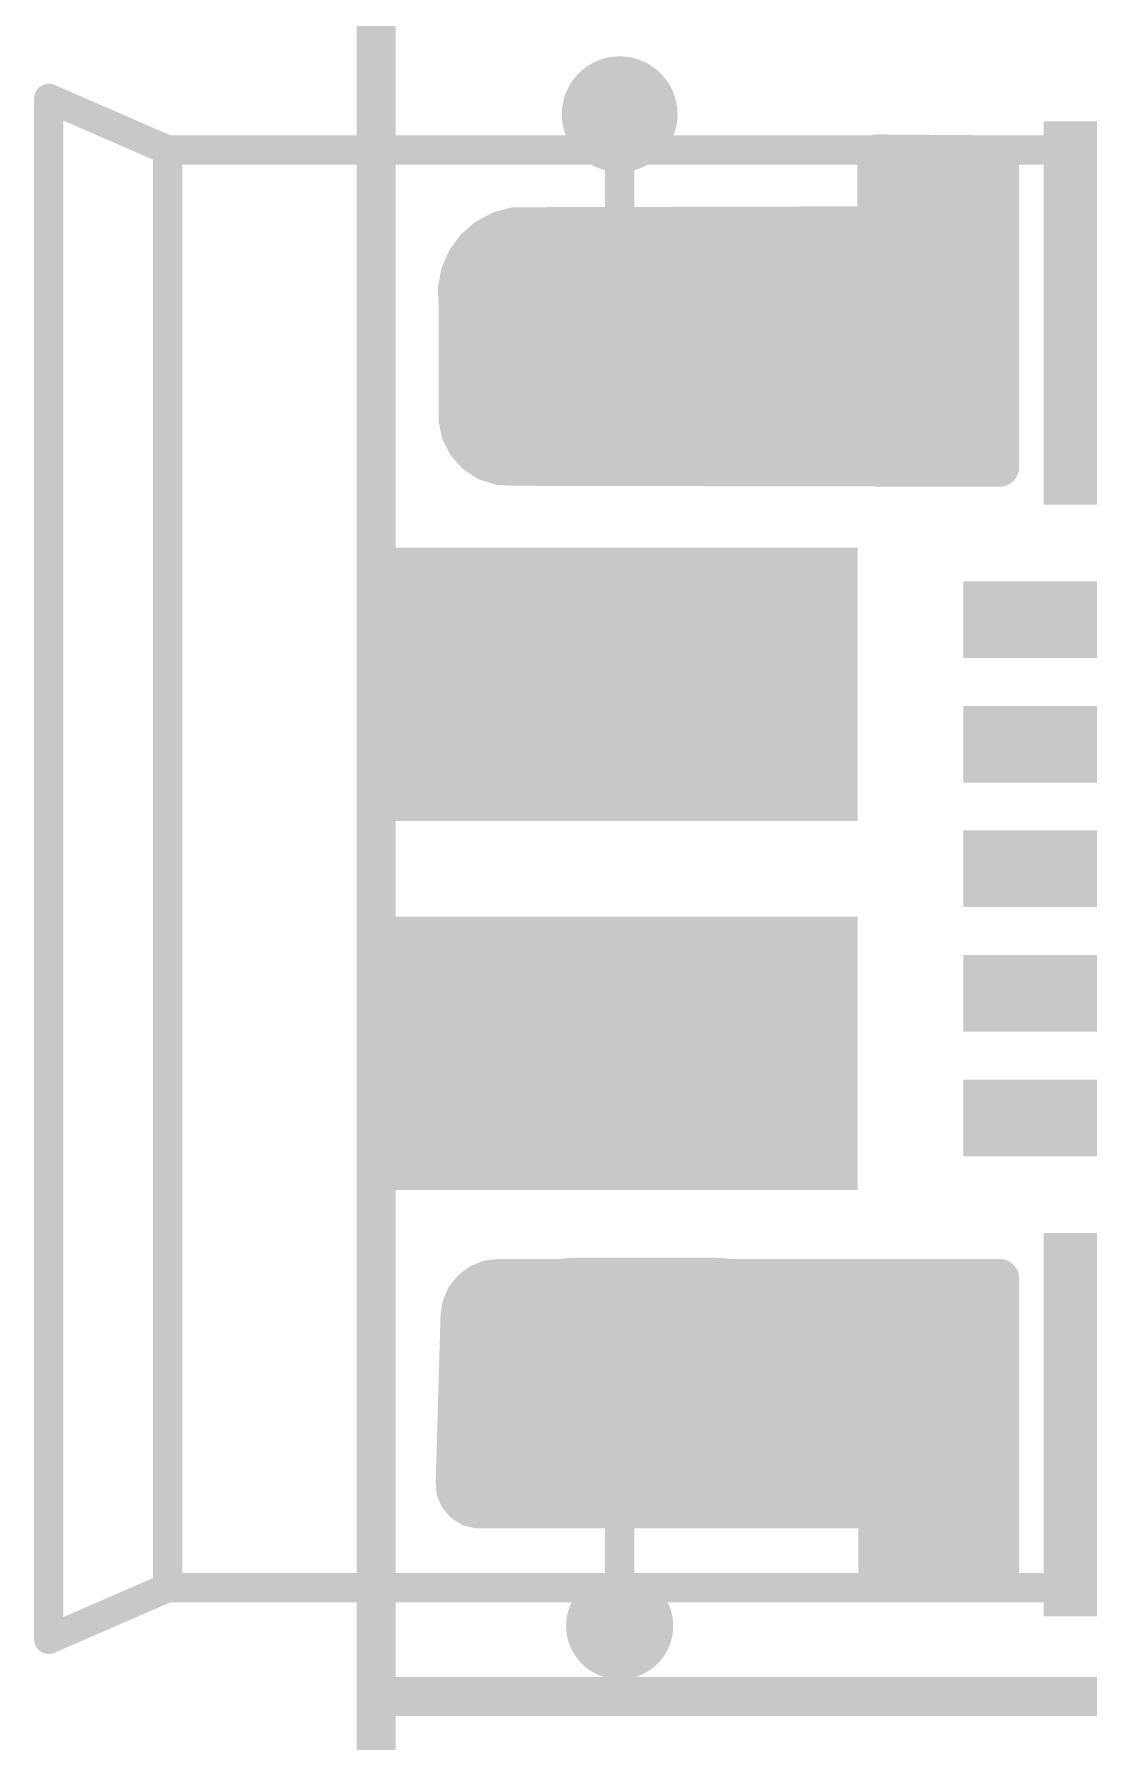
# Model space of a CAD drawing. Extents: x -34 to 73, y -65 to 31.
# Drawn here: x -1.78 to 3.72, y 15.77 to 24.67 of the extents above; entities that cross this region are included whole.
import ezdxf

# ---------------------------------------------------------------- set-up
doc = ezdxf.new("R2010")
doc.units = 0
for name, color, linetype in [('1', 12, 'CONTINUOUS'), ('16', 53, 'CONTINUOUS'), ('18', 110, 'CONTINUOUS'), ('20', 53, 'CONTINUOUS'), ('22', 40, 'CONTINUOUS'), ('51', 53, 'CONTINUOUS')]:
    doc.layers.add(name, color=color, linetype=linetype)

# ---------------------------------------------------------------- blocks, each defined once
blk = doc.blocks.new('RECT')
blk.add_solid([(-0.5, -0.5), (0.5, -0.5), (-0.5, 0.5), (0.5, 0.5)])
blk = doc.blocks.new('RECT336000X224000R100')
at = {"const_width": 0.7}
blk.add_lwpolyline([(0.7, 0), (0.7, 0, 0.4142), (0.35, 0.35), (-0.35, 0.35, 0.4142), (-0.7, 0), (-0.7, 0, 0.4142), (-0.35, -0.35), (0.35, -0.35, 0.4142)], format="xyb", close=True, dxfattribs=at)
blk.add_solid([(-0.3754, -0.0254), (0.3754, -0.0254), (-0.3754, 0.0254), (0.3754, 0.0254)])
blk = doc.blocks.new('PIE')
at = {"const_width": 0.5}
blk.add_lwpolyline([(0, -0.25, 1), (0, 0.25, 1), (0, -0.25)], format="xyb", dxfattribs=at)
blk = doc.blocks.new('RECT240000X176000R100')
at = {"const_width": 0.55}
blk.add_lwpolyline([(0.475, 0), (0.475, 0, 0.4142), (0.2, 0.275), (-0.2, 0.275, 0.4142), (-0.475, 0), (-0.475, 0, 0.4142), (-0.2, -0.275), (0.2, -0.275, 0.4142)], format="xyb", close=True, dxfattribs=at)
blk.add_solid([(-0.2254, -0.0254), (0.2254, -0.0254), (-0.2254, 0.0254), (0.2254, 0.0254)])
blk = doc.blocks.new('RECT208000X160000R100')
at = {"const_width": 0.5}
blk.add_lwpolyline([(0.4, 0), (0.4, 0, 0.4142), (0.15, 0.25), (-0.15, 0.25, 0.4142), (-0.4, 0), (-0.4, 0, 0.4142), (-0.15, -0.25), (0.15, -0.25, 0.4142)], format="xyb", close=True, dxfattribs=at)
blk.add_solid([(-0.1754, -0.0254), (0.1754, -0.0254), (-0.1754, 0.0254), (0.1754, 0.0254)])
blk = doc.blocks.new('ROUNDV')
at = {"const_width": 0.5}
blk.add_lwpolyline([(0, -0.25, 1), (0, 0.25, 1), (0, -0.25)], format="xyb", dxfattribs=at)

msp = doc.modelspace()

# ---------------------------------------------------------------- linework, layer by layer
at = {"layer": '1'}
for points, const_width in [([(0, 16.002), (0, 24.892)], 0.2032), ([(1.27, 23.1153), (1.27, 24.257)], 0.1524), ([(3.252, 24.045), (2.612, 24.05)], 0.2032), ([(2.612, 24.05), (2.612, 23.675)], 0.2032), ([(3.252, 22.415), (3.252, 24.045)], 0.2032), ([(2.612, 23.9776), (3.252, 23.9776)], 0.2032), ([(2.612, 23.7744), (3.252, 23.7744)], 0.2032), ([(0.5756, 23.6115), (0.5158, 23.5594)], 0.2032), ([(0.6455, 23.649), (0.5756, 23.6115)], 0.2032), ([(0.722, 23.67), (0.6455, 23.649)], 0.2032), ([(2.612, 23.675), (0.722, 23.67)], 0.2032), ([(0.5158, 23.5594), (0.4691, 23.4952)], 0.2032), ([(0.5294, 23.5712), (3.252, 23.5712)], 0.2032), ([(0.4378, 23.4223), (0.4235, 23.3443)], 0.2032), ([(0.4691, 23.4952), (0.4378, 23.4223)], 0.2032), ([(0.4235, 23.3443), (0.427, 23.265)], 0.2032), ([(0.4279, 23.368), (3.252, 23.368)], 0.2032), ([(0.427, 23.265), (0.427, 22.665)], 0.2032), ([(0.427, 23.1648), (3.252, 23.1648)], 0.2032), ([(1.2061, 23.0514), (1.27, 23.1153)], 0.1524), ([(0.427, 22.9616), (3.252, 22.9616)], 0.2032), ([(0.427, 22.7584), (3.252, 22.7584)], 0.2032), ([(0.427, 22.665), (0.4412, 22.5971)], 0.2032), ([(0.4412, 22.5971), (0.4725, 22.5352)], 0.2032), ([(0.4624, 22.5552), (3.252, 22.5552)], 0.2032), ([(0.4725, 22.5352), (0.5188, 22.4835)], 0.2032), ([(0.5188, 22.4835), (0.5768, 22.4455)], 0.2032), ([(0.5768, 22.4455), (0.6427, 22.4239)], 0.2032), ([(0.6427, 22.4239), (0.712, 22.42)], 0.2032), ([(0.712, 22.42), (3.252, 22.415)], 0.2032), ([(0.5408, 18.1578), (0.5897, 18.177)], 0.2032), ([(0.5897, 18.177), (0.642, 18.183)], 0.2032), ([(0.642, 18.183), (3.252, 18.183)], 0.2032), ([(3.252, 18.183), (3.252, 16.602)], 0.2032), ([(0.4448, 18.037), (0.4657, 18.0853)], 0.2032), ([(0.4655, 18.0848), (3.252, 18.0848)], 0.2032), ([(0.4657, 18.0853), (0.4985, 18.1265)], 0.2032), ([(0.4985, 18.1265), (0.5408, 18.1578)], 0.2032), ([(0.412, 17.12), (0.437, 17.985)], 0.2032), ([(0.437, 17.985), (0.4448, 18.037)], 0.2032), ([(0.434, 17.8816), (3.252, 17.8816)], 0.2032), ([(0.4281, 17.6784), (3.252, 17.6784)], 0.2032), ([(1.362, 17.62), (1.27, 17.528)], 0.1524), ([(0.4223, 17.4752), (3.252, 17.4752)], 0.2032), ([(1.27, 17.528), (1.27, 16.3703)], 0.1524), ([(0.4164, 17.272), (3.252, 17.272)], 0.2032), ([(0.4153, 17.0793), (0.412, 17.12)], 0.2032), ([(0.4309, 17.0417), (0.4153, 17.0793)], 0.2032), ([(0.4197, 17.0688), (3.252, 17.0688)], 0.2032), ([(0.4575, 17.0107), (0.4309, 17.0417)], 0.2032), ([(0.4923, 16.9895), (0.4575, 17.0107)], 0.2032), ([(0.532, 16.98), (0.4923, 16.9895)], 0.2032), ([(2.617, 16.98), (0.532, 16.98)], 0.2032), ([(2.617, 16.602), (2.617, 16.98)], 0.2032), ([(2.617, 16.8656), (3.252, 16.8656)], 0.2032), ([(2.617, 16.6624), (3.252, 16.6624)], 0.2032), ([(3.252, 16.602), (2.617, 16.602)], 0.2032), ([(4.572, 16.002), (0, 16.002)], 0.2032)]:
    msp.add_lwpolyline(points, dxfattribs=dict(at, const_width=const_width))
for points, const_width in [([(1.3081, 24.257, 1), (1.2319, 24.257)], 0.0762), ([(2.6124, 24.1008, 1), (2.6116, 23.9992)], 0.1016), ([(2.6628, 24.05, 1), (2.5612, 24.05)], 0.1016), ([(3.3028, 24.045, 1), (3.2012, 24.045)], 0.1016), ([(3.2516, 23.9942, 1), (3.2524, 24.0958)], 0.1016), ([(2.612, 24.0284, 1), (2.612, 23.9268)], 0.1016), ([(3.252, 23.9268, 1), (3.252, 24.0284)], 0.1016), ([(2.612, 23.8252, 1), (2.612, 23.7236)], 0.1016), ([(3.252, 23.7236, 1), (3.252, 23.8252)], 0.1016), ([(0.5516, 23.6562, 1), (0.5996, 23.5667)], 0.1016), ([(0.609, 23.5732, 1), (0.5422, 23.6498)], 0.1016), ([(0.632, 23.698, 1), (0.659, 23.6)], 0.1016), ([(0.6695, 23.6042, 1), (0.6215, 23.6938)], 0.1016), ([(0.7219, 23.7208, 1), (0.7221, 23.6192)], 0.1016), ([(0.7355, 23.621, 1), (0.7085, 23.719)], 0.1016), ([(2.5612, 23.675, 1), (2.6628, 23.675)], 0.1016), ([(2.6121, 23.6242, 1), (2.6119, 23.7258)], 0.1016), ([(0.4824, 23.5976, 1), (0.5492, 23.5211)], 0.1016), ([(0.5568, 23.5294, 1), (0.4747, 23.5893)], 0.1016), ([(0.5294, 23.622, 1), (0.5294, 23.5204)], 0.1016), ([(3.252, 23.5204, 1), (3.252, 23.622)], 0.1016), ([(0.4878, 23.4132, 1), (0.3878, 23.4314)], 0.1016), ([(0.428, 23.5251, 1), (0.5101, 23.4653)], 0.1016), ([(0.5158, 23.4752, 1), (0.4224, 23.5152)], 0.1016), ([(0.4743, 23.3465, 1), (0.3728, 23.342)], 0.1016), ([(0.4279, 23.4188, 1), (0.4279, 23.3172)], 0.1016), ([(0.3911, 23.4423, 1), (0.4845, 23.4023)], 0.1016), ([(3.252, 23.3172, 1), (3.252, 23.4188)], 0.1016), ([(0.3736, 23.3534, 1), (0.4735, 23.3351)], 0.1016), ([(0.4778, 23.265, 1), (0.3762, 23.265)], 0.1016), ([(0.3762, 23.2628, 1), (0.4778, 23.2672)], 0.1016), ([(0.427, 23.2156, 1), (0.427, 23.114)], 0.1016), ([(3.252, 23.114, 1), (3.252, 23.2156)], 0.1016), ([(1.2969, 23.0884, 1), (1.2431, 23.1423)], 0.0762), ([(1.1791, 23.0784, 1), (1.233, 23.0245)], 0.0762), ([(1.2319, 23.1153, 1), (1.3081, 23.1153)], 0.0762), ([(0.427, 23.0124, 1), (0.427, 22.9108)], 0.1016), ([(3.252, 22.9108, 1), (3.252, 23.0124)], 0.1016), ([(0.427, 22.8092, 1), (0.427, 22.7076)], 0.1016), ([(3.252, 22.7076, 1), (3.252, 22.8092)], 0.1016), ([(0.4767, 22.6754, 1), (0.3773, 22.6546)], 0.1016), ([(0.3762, 22.665, 1), (0.4778, 22.665)], 0.1016), ([(0.4865, 22.62, 1), (0.3959, 22.5742)], 0.1016), ([(0.3915, 22.5867, 1), (0.4909, 22.6075)], 0.1016), ([(0.4624, 22.606, 1), (0.4624, 22.5044)], 0.1016), ([(0.5104, 22.569, 1), (0.4346, 22.5013)], 0.1016), ([(3.252, 22.5044, 1), (3.252, 22.606)], 0.1016), ([(0.4272, 22.5123, 1), (0.5178, 22.5581)], 0.1016), ([(0.5466, 22.526, 1), (0.491, 22.441)], 0.1016), ([(0.4809, 22.4496, 1), (0.5566, 22.5173)], 0.1016), ([(0.5927, 22.4938, 1), (0.561, 22.3972)], 0.1016), ([(0.549, 22.403, 1), (0.6046, 22.488)], 0.1016), ([(0.6456, 22.4746, 1), (0.6399, 22.3731)], 0.1016), ([(0.6269, 22.3756, 1), (0.6586, 22.4721)], 0.1016), ([(0.7121, 22.4708, 1), (0.7119, 22.3692)], 0.1016), ([(0.7092, 22.3693, 1), (0.7148, 22.4707)], 0.1016), ([(3.2012, 22.415, 1), (3.3028, 22.415)], 0.1016), ([(3.2519, 22.3642, 1), (3.2521, 22.4658)], 0.1016), ([(0.584, 18.2275, 1), (0.5955, 18.1266)], 0.1016), ([(0.6084, 18.1298, 1), (0.5711, 18.2243)], 0.1016), ([(0.642, 18.2338, 1), (0.642, 18.1322)], 0.1016), ([(0.6478, 18.1325, 1), (0.6362, 18.2335)], 0.1016), ([(3.3028, 18.183, 1), (3.2012, 18.183)], 0.1016), ([(3.252, 18.1322, 1), (3.252, 18.2338)], 0.1016), ([(0.4655, 18.1356, 1), (0.4655, 18.034)], 0.1016), ([(0.5123, 18.065, 1), (0.4192, 18.1055)], 0.1016), ([(0.4683, 18.1673, 1), (0.5287, 18.0856)], 0.1016), ([(0.5383, 18.0948, 1), (0.4587, 18.1581)], 0.1016), ([(0.5222, 18.205, 1), (0.5594, 18.1105)], 0.1016), ([(0.571, 18.1169, 1), (0.5106, 18.1986)], 0.1016), ([(3.252, 18.034, 1), (3.252, 18.1356)], 0.1016), ([(0.4878, 17.9835, 1), (0.3862, 17.9865)], 0.1016), ([(0.3982, 18.0573, 1), (0.4914, 18.0168)], 0.1016), ([(0.495, 18.0295, 1), (0.3945, 18.0445)], 0.1016), ([(0.426, 18.1169, 1), (0.5055, 18.0537)], 0.1016), ([(0.3868, 17.9925, 1), (0.4872, 17.9775)], 0.1016), ([(0.434, 17.9324, 1), (0.434, 17.8308)], 0.1016), ([(3.252, 17.8308, 1), (3.252, 17.9324)], 0.1016), ([(0.4281, 17.7292, 1), (0.4281, 17.6276)], 0.1016), ([(3.252, 17.6276, 1), (3.252, 17.7292)], 0.1016), ([(1.3889, 17.5931, 1), (1.3351, 17.6469)], 0.0762), ([(0.4223, 17.526, 1), (0.4223, 17.4244)], 0.1016), ([(1.3081, 17.528, 1), (1.2319, 17.528)], 0.0762), ([(1.2431, 17.5549, 1), (1.2969, 17.5011)], 0.0762), ([(3.252, 17.4244, 1), (3.252, 17.526)], 0.1016), ([(0.4164, 17.3228, 1), (0.4164, 17.2212)], 0.1016), ([(3.252, 17.2212, 1), (3.252, 17.3228)], 0.1016), ([(0.4626, 17.1241, 1), (0.3614, 17.1159)], 0.1016), ([(0.3612, 17.1215, 1), (0.4628, 17.1185)], 0.1016), ([(0.4622, 17.0989, 1), (0.3684, 17.0598)], 0.1016), ([(0.3646, 17.0753, 1), (0.4659, 17.0834)], 0.1016), ([(0.4197, 17.1196, 1), (0.4197, 17.018)], 0.1016), ([(0.4695, 17.0747, 1), (0.3924, 17.0086)], 0.1016), ([(0.3841, 17.0222, 1), (0.4778, 17.0612)], 0.1016), ([(0.484, 17.0541, 1), (0.431, 16.9673)], 0.1016), ([(3.252, 17.018, 1), (3.252, 17.1196)], 0.1016), ([(0.4189, 16.9776, 1), (0.4961, 17.0438)], 0.1016), ([(0.5041, 17.0389, 1), (0.4805, 16.94)], 0.1016), ([(0.4659, 16.9461, 1), (0.5188, 17.0328)], 0.1016), ([(0.532, 17.0308, 1), (0.532, 16.9292)], 0.1016), ([(0.5202, 16.9306, 1), (0.5438, 17.0294)], 0.1016), ([(2.6678, 16.98, 1), (2.5662, 16.98)], 0.1016), ([(2.617, 16.9292, 1), (2.617, 17.0308)], 0.1016), ([(2.617, 16.9164, 1), (2.617, 16.8148)], 0.1016), ([(3.252, 16.8148, 1), (3.252, 16.9164)], 0.1016), ([(2.617, 16.7132, 1), (2.617, 16.6116)], 0.1016), ([(3.252, 16.6116, 1), (3.252, 16.7132)], 0.1016), ([(2.617, 16.6528, 1), (2.617, 16.5512)], 0.1016), ([(3.252, 16.5512, 1), (3.252, 16.6528)], 0.1016), ([(2.5662, 16.602, 1), (2.6678, 16.602)], 0.1016), ([(3.2012, 16.602, 1), (3.3028, 16.602)], 0.1016), ([(1.2319, 16.3703, 1), (1.3081, 16.3703)], 0.0762), ([(0, 16.0528, 1), (0, 15.9512)], 0.1016), ([(-0.0508, 16.002, 1), (0.0508, 16.002)], 0.1016)]:
    msp.add_lwpolyline(points, format="xyb", dxfattribs=dict(at, const_width=const_width))
at = {"layer": '16', "const_width": 0.2032}
for points in [[(0, 24.892), (0, 16.002)], [(0, 16.002), (4.572, 16.002)]]:
    msp.add_lwpolyline(points, dxfattribs=at)
at = {"layer": '16', "const_width": 0.1016}
for points in [[(0, 16.0528, 1), (0, 15.9512)], [(-0.0508, 16.002, 1), (0.0508, 16.002)]]:
    msp.add_lwpolyline(points, format="xyb", dxfattribs=at)
at = {"layer": '20', "const_width": 0.2032}
msp.add_lwpolyline([(0, 25.4), (0, 5.08)], dxfattribs=at)
at = {"layer": '22', "const_width": 0.1524}
msp.add_lwpolyline([(0, 16.002), (0, 6.35)], dxfattribs=at)
at = {"layer": '22', "const_width": 0.0762}
msp.add_lwpolyline([(0.0381, 16.002, 1), (-0.0381, 16.002)], format="xyb", dxfattribs=at)
at = {"layer": '51', "const_width": 0.1524}
for points in [[(-1.708, 16.3), (-1.708, 24.34)], [(-1.708, 24.34), (-1.088, 24.07)], [(-1.088, 24.07), (-1.088, 16.57)], [(3.912, 24.07), (-1.088, 24.07)], [(-1.708, 16.3), (-1.088, 16.57)], [(-1.088, 16.57), (3.912, 16.57)]]:
    msp.add_lwpolyline(points, dxfattribs=at)
at = {"layer": '51', "const_width": 0.0762}
for points in [[(-1.6699, 24.34, 1), (-1.7461, 24.34)], [(-1.6928, 24.3749, 1), (-1.7232, 24.3051)], [(-1.0499, 24.07, 1), (-1.1261, 24.07)], [(-1.088, 24.1081, 1), (-1.088, 24.0319)], [(-1.1032, 24.0351, 1), (-1.0728, 24.1049)], [(-1.088, 16.6081, 1), (-1.088, 16.5319)], [(-1.1261, 16.57, 1), (-1.0499, 16.57)], [(-1.0728, 16.5351, 1), (-1.1032, 16.6049)], [(-1.7232, 16.3349, 1), (-1.6928, 16.2651)], [(-1.7461, 16.3, 1), (-1.6699, 16.3)]]:
    msp.add_lwpolyline(points, format="xyb", dxfattribs=at)

# ---------------------------------------------------------------- block references
at = {"layer": '1'}
for p, xscale, yscale in [((4.212, 23.22), 1.46, 2), ((1.262, 21.2825), 2.5, 1.425), ((3.937, 21.62), 1.75, 0.4), ((3.937, 20.97), 1.75, 0.4), ((3.937, 20.32), 1.75, 0.4), ((1.262, 19.3575), 2.5, 1.425), ((3.937, 19.67), 1.75, 0.4), ((3.937, 19.02), 1.75, 0.4), ((4.212, 17.42), 1.46, 2)]:
    msp.add_blockref('RECT', p, dxfattribs=dict(at, xscale=xscale, yscale=yscale))
for name, p in [('RECT240000X176000R100', (1.2061, 23.0514)), ('PIE', (1.362, 17.62))]:
    msp.add_blockref(name, p, dxfattribs=at)
at = {"layer": '16'}
for name, p in [('RECT336000X224000R100', (1.4061, 23.0514)), ('RECT208000X160000R100', (4.132, 22.75)), ('RECT208000X160000R100', (4.132, 17.89)), ('RECT336000X224000R100', (1.4061, 17.5914))]:
    msp.add_blockref(name, p, dxfattribs=at)
at = {"layer": '18'}
for p, xscale, yscale in [((1.27, 24.257), 0.604, 0.604), ((1.27, 24.257), 0.604, 0.604), ((1.27, 16.3703), 0.5588, 0.5588), ((1.27, 16.3703), 0.5588, 0.5588)]:
    msp.add_blockref('ROUNDV', p, dxfattribs=dict(at, xscale=xscale, yscale=yscale))

doc.saveas('drawing.dxf')
